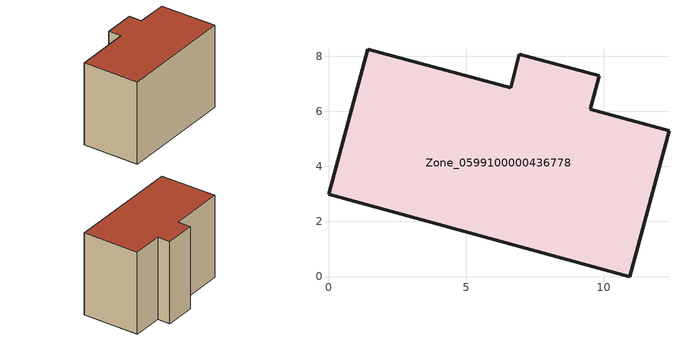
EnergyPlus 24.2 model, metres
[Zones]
Zone_0599100000436778
 floor ground (C_G): 10.94,0 0,2.98 1.42,8.25 6.61,6.85 6.93,8.07 9.83,7.29 9.51,6.07 12.37,5.29 z0
 wall outside (C_F): 9.51,6.07 9.83,7.29 6.93,8.07 6.61,6.85 1.42,8.25 0,2.98 10.94,0 12.37,5.29 9.51,6.07 z0:8.09
 roof outside (C_R): 10.94,0 12.37,5.29 9.51,6.07 9.83,7.29 6.93,8.07 6.61,6.85 1.42,8.25 0,2.98 z8.09
[BUILDING]
Pand.0599100000436778: North Axis=0; Terrain=City; Loads Convergence Tolerance Value=0.04; Temperature Convergence Tolerance Value=0.4; Solar Distribution=FullExterior; Maximum Number of Warmup Days=25; Minimum Number of Warmup Days=1
[Site:Location]
Rotterdam.The.Hague.AP_ZH_NLD Design_Conditions: Latitude=51.96; Longitude=4.45; Time Zone=1; Elevation=-4.5
[SITE:GROUNDTEMPERATURE:BUILDINGSURFACE]
18, 18, 18, 18, 18, 18, 18, 18, 18, 18, 18, 18
[MATERIAL] Thermal Absorptance=0.9; Solar Absorptance=0.7; Visible Absorptance=0.7
Name | Roughness | Thickness | Conductivity | Density | Specific Heat
G.TC.2006-2014 | MediumSmooth | 0.15 | 0.06 | 540 | 1210
F.TC.2006-2014 | Rough | 0.3 | 0.12 | 1920 | 840
R.TC.2006-2014 | MediumRough | 0.2 | 0.08 | 1500 | 1000
[CONSTRUCTION]
C_G: G.TC.2006-2014
C_F: F.TC.2006-2014
C_R: R.TC.2006-2014
[ZONE]
Zone_0599100000436778: Type=1; Multiplier=1; Ceiling Height=Autocalculate; Volume=Autocalculate; Floor Area=autocalculate; Part of Total Floor Area=Yes
[ZONEINFILTRATION:DESIGNFLOWRATE]
Infil_Zone_0599100000436778: Zone or ZoneList or Space or SpaceList=Zone_0599100000436778; Schedule=AlwaysOn; Design Flow Rate Calculation Method=Flow/Area; Flow Rate per Floor Area=0.0015; Constant Term Coefficient=1; Temperature Term Coefficient=0; Velocity Term Coefficient=0; Velocity Squared Term Coefficient=0
[HVACTEMPLATE:ZONE:IDEALLOADSAIRSYSTEM]
Zone_0599100000436778: Maximum Heating Supply Air Temperature=50; Minimum Cooling Supply Air Temperature=13; Maximum Heating Supply Air Humidity Ratio=0.0156; Minimum Cooling Supply Air Humidity Ratio=0.0077; Heating Limit=NoLimit; Cooling Limit=NoLimit; Dehumidification Control Type=ConstantSensibleHeatRatio; Cooling Sensible Heat Ratio=0.7; Dehumidification Setpoint=60; Humidification Control Type=None; Humidification Setpoint=30; Outdoor Air Method=None; Outdoor Air Flow Rate per Person=0.00944; Outdoor Air Flow Rate per Zone Floor Area=0; Outdoor Air Flow Rate per Zone=0; Demand Controlled Ventilation Type=None; Outdoor Air Economizer Type=NoEconomizer; Heat Recovery Type=None; Sensible Heat Recovery Effectiveness=0.7; Latent Heat Recovery Effectiveness=0.65
[ZONECONTROL:THERMOSTAT]
ThermostatControl_Zone_0599100000436778: Zone or ZoneList=Zone_0599100000436778; Control Type Schedule=DualSetpointControlType; Control 1=Thermostat_Zone_0599100000436778; Temperature Difference Between Cutout And Setpoint=0
[THERMOSTATSETPOINT:DUALSETPOINT]
Thermostat_Zone_0599100000436778: Heating Setpoint Temperature Schedule=HeatingSetpoint_Zone_0599100000436778; Cooling Setpoint Temperature Schedule=CoolingSetpoint_Zone_0599100000436778
[SCHEDULE:COMPACT]
HeatingSetpoint_Zone_0599100000436778: Through: 12/31, For: AllDays, Until: 24:00, 21
CoolingSetpoint_Zone_0599100000436778: Through: 12/31, For: AllDays, Until: 24:00, 24
DualSetpointControlType: Through: 12/31, For: AllDays, Until: 24:00, 4
AlwaysOn: Through: 12/31, For: AllDays, Until: 24:00, 1
